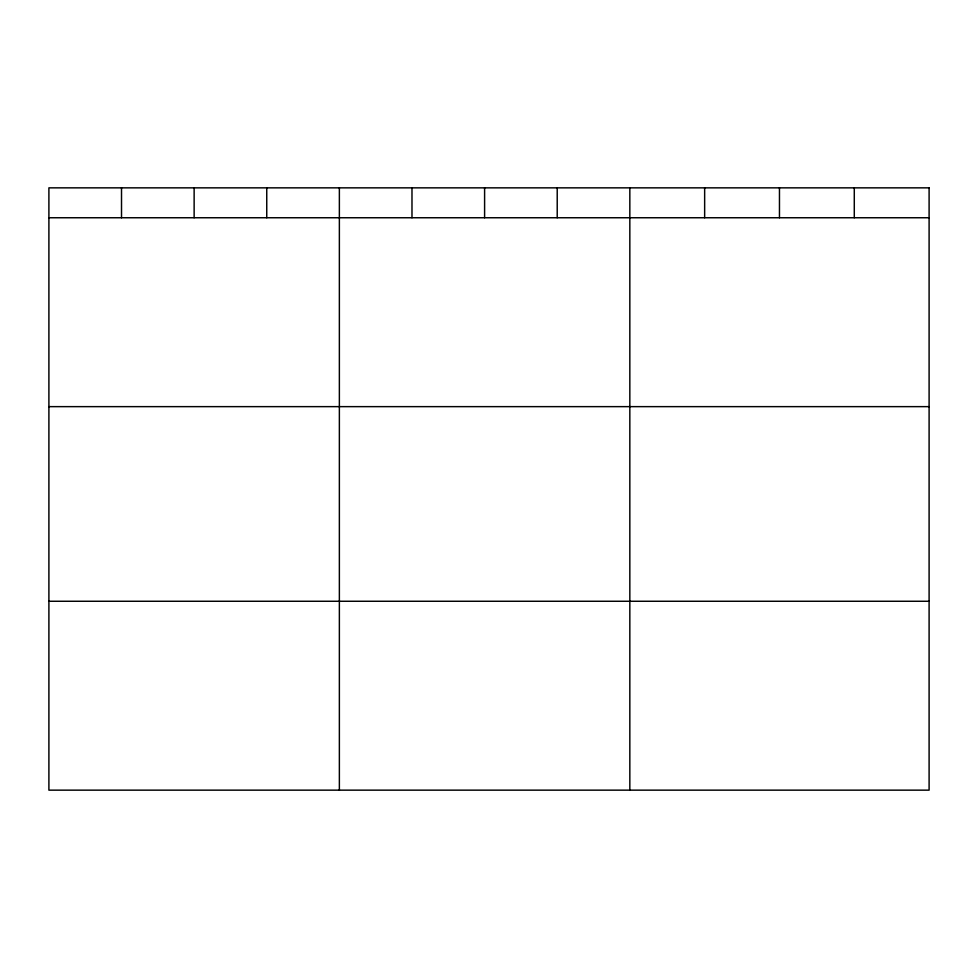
<?xml version="1.0" encoding="UTF-8"?>
<svg xmlns="http://www.w3.org/2000/svg" width="978" height="978" viewBox="0 0 978 978"><rect width="100%" height="100%" fill="white"/><g stroke="black" fill="none" stroke-linecap="round" stroke-linejoin="round"><path stroke-width="1.47" d="M48.9 217.752L929.1 217.752M48.9 406.64L929.1 406.64M48.9 601.262L929.1 601.262M854.283 187.849L854.283 217.752M779.466 187.849L779.466 217.752M704.649 187.849L704.649 217.752M629.832 187.849L629.832 790.151M557.216 187.849L557.216 217.752M484.599 187.849L484.599 217.752M411.982 187.849L411.982 217.752M339.366 187.849L339.366 790.151M266.749 187.849L266.749 217.752M194.133 187.849L194.133 217.752M121.516 187.849L121.516 217.752M929.1 187.849L48.9 187.849L48.9 790.151L929.1 790.151L929.1 187.849"/></g></svg>
